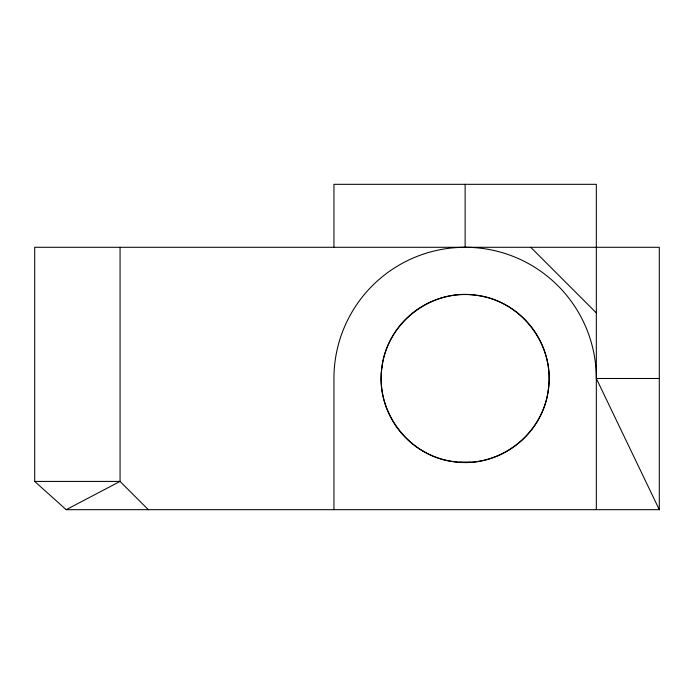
<?xml version="1.0" encoding="UTF-8"?>
<svg xmlns="http://www.w3.org/2000/svg" width="694" height="694" viewBox="0 0 694 694"><rect width="100%" height="100%" fill="white"/><g stroke="black" fill="none" stroke-linecap="round" stroke-linejoin="round"><path stroke-width="1.04" d="M66.19 509.682L659.3 509.682L659.3 247.29L34.7 247.29L34.7 481.419L66.19 509.682L120.062 481.419L120.062 247.29M465.127 184.318L465.127 247.29A131.192 131.192 0 0 1 596.328 378.49L659.3 378.49M459.879 462.109L470.376 462.109M34.7 481.419L120.062 481.419L148.325 509.682M530.728 247.29L596.328 312.89M596.328 378.49L659.3 509.682M596.328 509.682L596.328 184.318L333.935 184.318L333.935 247.29M333.935 509.682L333.935 378.49A131.192 131.192 0 0 1 465.127 247.29M381.882 367.525C375.09 411.898 409.555 456.808 454.171 461.736C498.544 468.528 543.454 434.062 548.381 389.447C555.174 345.074 520.708 300.164 476.093 295.236C431.72 288.444 386.81 322.91 381.882 367.525M423.149 451.204A83.965 83.965 0 0 0 549.093 378.49A83.965 83.965 0 0 0 423.149 305.768A83.965 83.965 0 0 0 423.149 451.204"/></g></svg>
